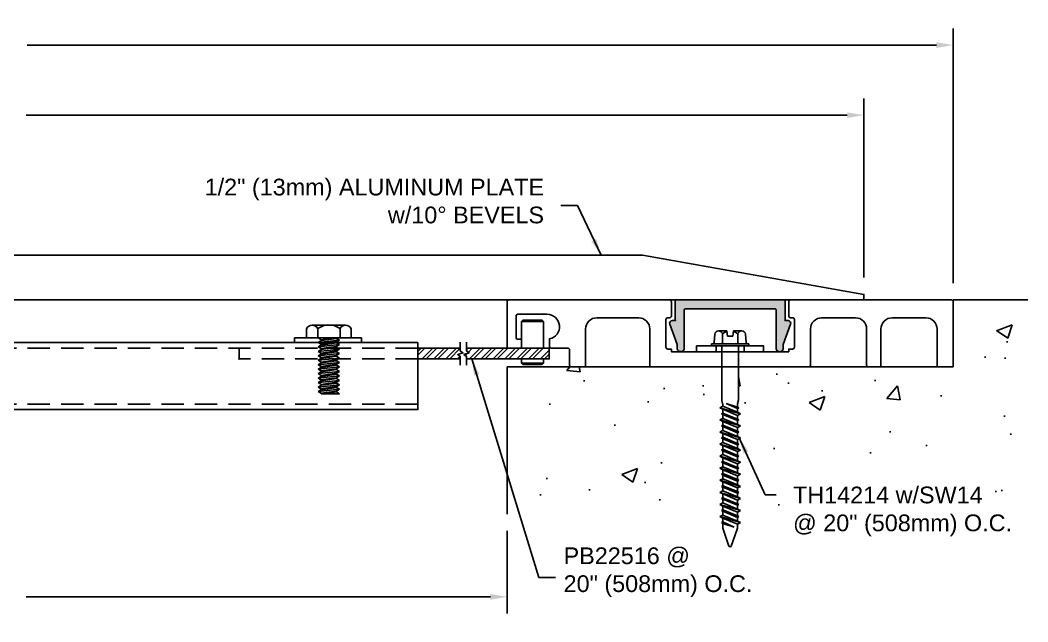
# Model space of a CAD drawing. Extents: x -5.8 to 49.4, y -1.9 to 6.6.
# Drawn here: x 8.29 to 19.58, y -1.87 to 4.87 of the extents above; entities that cross this region are included whole.
import ezdxf

# ---------------------------------------------------------------- set-up
doc = ezdxf.new("R2010")
doc.units = 0
doc.header["$MEASUREMENT"] = 0
doc.linetypes.add('HIDDEN', pattern=[0.375, 0.25, -0.125])
doc.layers.get('0').update_dxf_attribs({"linetype": 'CONTINUOUS'})
doc.layers.get('DEFPOINTS').update_dxf_attribs({"linetype": 'CONTINUOUS'})
for name, color, linetype in [('ANCHORS', 4, 'CONTINUOUS'), ('CONDITIONS', 1, 'CONTINUOUS'), ('DIMENSIONS', 3, 'CONTINUOUS'), ('FILLERS', 2, 'CONTINUOUS'), ('METALS', 7, 'CONTINUOUS'), ('TEXT', 2, 'CONTINUOUS')]:
    doc.layers.add(name, color=color, linetype=linetype)
doc.styles.add('ARIAL', font='ARIAL.TTF')
doc.dimstyles.new('ARIAL', dxfattribs={"dimtxt": 0.1875, "dimasz": 0.1875, "dimexe": 0.1875, "dimexo": 0.1875, "dimgap": 0.1875, "dimtad": 0, "dimtih": 1, "dimtoh": 1, "dimdec": 4, "dimzin": 0, "dimtxsty": 'ARIAL', "dimcen": 0.1875, "dimazin": 3, "dimtfac": 1, "dimtdec": 4, "dimtofl": 0, "dimtmove": 0, "dimatfit": 3, "dimtolj": 1, "dimtzin": 0})

# ---------------------------------------------------------------- blocks, each defined once
blk = doc.blocks.new('*D5')
at = {"layer": 'DEFPOINTS', "color": 0}
for p in [(1.744, -0.666), (13.744, -0.666), (13.744, -1.593)]:
    blk.add_point(p, dxfattribs=at)
at = {"layer": 'DIMENSIONS', "color": 0}
for p, q in [((1.744, -0.854), (1.744, -1.781)), ((13.744, -0.854), (13.744, -1.781)), ((1.932, -1.593), (7.134, -1.593)), ((13.557, -1.593), (8.355, -1.593))]:
    blk.add_line(p, q, dxfattribs=at)
for points in [[(1.932, -1.562), (1.932, -1.625), (1.744, -1.593)], [(13.557, -1.562), (13.557, -1.625), (13.744, -1.593)]]:
    blk.add_solid(points, dxfattribs=at)
at = {"layer": 'DIMENSIONS', "color": 0, "insert": (7.744, -1.593), "char_height": 0.1875, "attachment_point": 5, "style": 'ARIAL'}
blk.add_mtext("\\A1;1'\\P305mm", dxfattribs=at)
blk = doc.blocks.new('*D11')
at = {"layer": 'DEFPOINTS', "color": 0}
for p in [(17.744, 3.802), (-2.256, 1.795), (17.744, 1.795)]:
    blk.add_point(p, dxfattribs=at)
at = {"layer": 'DIMENSIONS', "color": 0}
for p, q in [((-2.256, 1.982), (-2.256, 3.99)), ((17.744, 1.982), (17.744, 3.99)), ((-2.068, 3.802), (7.134, 3.802)), ((17.557, 3.802), (8.355, 3.802))]:
    blk.add_line(p, q, dxfattribs=at)
for points in [[(-2.068, 3.833), (-2.068, 3.771), (-2.256, 3.802)], [(17.557, 3.833), (17.557, 3.771), (17.744, 3.802)]]:
    blk.add_solid(points, dxfattribs=at)
at = {"layer": 'DIMENSIONS', "color": 0, "insert": (7.744, 3.802), "char_height": 0.1875, "attachment_point": 5, "style": 'ARIAL'}
blk.add_mtext('\\A1;1\'-8"\\P508mm', dxfattribs=at)
blk = doc.blocks.new('HDFB1')
blk.add_lwpolyline([(-1.82, -18.863), (-1.82, -19.023, 0.414214), (-1.8, -19.043), (-1.778, -19.043, -0.414214), (-1.758, -19.063), (-1.758, -19.373, -0.414214), (-1.778, -19.393), (-1.82, -19.393), (-1.82, -19.423), (-3.135, -19.423), (-3.135, -19.393), (-3.178, -19.393, -0.414214), (-3.198, -19.373), (-3.198, -19.063, -0.414214), (-3.178, -19.043), (-3.155, -19.043, 0.414214), (-3.135, -19.023), (-3.135, -18.863, 0.414214), (-3.155, -18.843), (-4.958, -18.843, 0.414214), (-4.978, -18.863), (-4.978, -19.573, 0.414214), (-4.958, -19.593), (-4.818, -19.593, 0.414214), (-4.798, -19.573), (-4.798, -19.168, -0.414214), (-4.673, -19.043), (-4.293, -19.043, -0.414214), (-4.168, -19.168), (-4.168, -19.573, 0.414214), (-4.148, -19.593), (-4.028, -19.593, 0.414214), (-4.008, -19.573), (-4.008, -19.168, -0.414214), (-3.883, -19.043), (-3.503, -19.043, -0.414214), (-3.378, -19.168), (-3.378, -19.573, 0.414214), (-3.358, -19.593), (-1.598, -19.593, 0.414214), (-1.578, -19.573), (-1.578, -19.168, -0.414214), (-1.453, -19.043), (-0.983, -19.043, -0.414214), (-0.858, -19.168), (-0.858, -19.573, 0.414214), (-0.838, -19.593), (-0.698, -19.593, 0.414214), (-0.678, -19.573), (-0.678, -19.403, -0.414214), (-0.658, -19.383), (-0.473, -19.383, 0.414214), (-0.453, -19.363), (-0.453, -19.28, -0.905726), (-0.425, -19.003), (-0.098, -19.003, -0.414214), (-0.078, -19.023), (-0.078, -19.263, -0.414214), (-0.098, -19.283), (-0.138, -19.283), (-0.138, -19.383), (0.002, -19.383, 0.414214), (0.022, -19.363), (0.022, -18.863, 0.414214), (0.002, -18.843), (-1.8, -18.843, 0.414214)], format="xyb", close=True)
blk = doc.blocks.new('PEC')
blk.add_hatch(color=256).paths.add_polyline_path([(1.12, -0.1, -0.414214), (1.13, -0.11), (1.13, -0.535, 1.107244), (1.21, -0.537), (1.21, -0.499), (1.292, -0.272, 0.519158), (1.262, -0.23), (1.23, -0.23), (1.23, 0), (0, 0), (0, -0.231), (-0.034, -0.231, 0.519182), (-0.063, -0.272), (0.019, -0.499), (0.019, -0.54, 0.991525), (0.1, -0.541), (0.1, -0.11, -0.414214), (0.11, -0.1)])
blk.add_lwpolyline([(0.1, -0.539), (0.1, -0.11, -0.414214), (0.11, -0.1), (1.12, -0.1, -0.414214), (1.13, -0.11), (1.13, -0.535, 1.107244), (1.21, -0.537), (1.21, -0.499), (1.292, -0.272, 0.519158), (1.262, -0.23), (1.23, -0.23), (1.23, 0), (0, 0), (0, -0.231), (-0.034, -0.231, 0.519158), (-0.063, -0.272), (0.019, -0.499), (0.019, -0.54, 1.008547), (0.1, -0.539)], format="xyb")
at = {"color": 0, "linetype": 'BYBLOCK'}
for p in [(1.23, -0.23), (1.169, -0.58)]:
    blk.add_point(p, dxfattribs=at)
blk = doc.blocks.new('TH14214')
for p, q in [((-0.18, 0.039), (-0.172, 0.133)), ((-0.129, 0.17), (-0.036, 0.17)), ((-0.086, 0.025), (-0.086, 0.133)), ((-0.031, 0.11), (-0.036, 0.17)), ((0.031, 0.11), (0.036, 0.17)), ((0.036, 0.17), (0.129, 0.17)), ((0.086, 0.025), (0.086, 0.133)), ((0.18, 0.039), (0.172, 0.133)), ((-0.209, 0), (-0.209, 0.025)), ((-0.209, 0.025), (0.209, 0.025)), ((-0.209, 0), (0.209, 0)), ((-0.031, 0.11), (0.031, 0.11)), ((0.209, 0.025), (0.209, 0)), ((-0.093, -0.015), (-0.093, -0.597)), ((0.093, -0.015), (0.093, -0.597)), ((-0.098, -0.693), (0.043, -0.644)), ((-0.092, -0.61), (-0.084, -0.645)), ((-0.083, -0.684), (0.043, -0.644)), ((0.043, -0.644), (-0.083, -0.701)), ((-0.083, -0.658), (-0.083, -0.684)), ((0.083, -0.675), (-0.083, -0.743)), ((0.083, -0.658), (0.083, -0.675)), ((0.115, -0.693), (0.083, -0.675)), ((0.092, -0.61), (0.084, -0.645)), ((-0.115, -0.76), (0.115, -0.693)), ((-0.115, -0.76), (-0.083, -0.743)), ((-0.115, -0.76), (-0.083, -0.778)), ((-0.098, -0.693), (-0.083, -0.684)), ((-0.098, -0.693), (-0.083, -0.701)), ((-0.098, -0.828), (0.098, -0.76)), ((-0.083, -0.701), (-0.083, -0.743)), ((0.083, -0.71), (-0.083, -0.778)), ((-0.083, -0.82), (0.083, -0.752)), ((0.083, -0.769), (-0.083, -0.836)), ((-0.083, -0.778), (-0.083, -0.82)), ((0.115, -0.693), (0.083, -0.71)), ((0.083, -0.71), (0.083, -0.752)), ((0.098, -0.76), (0.083, -0.752)), ((0.098, -0.76), (0.083, -0.769)), ((0.083, -0.769), (0.083, -0.811)), ((-0.115, -0.896), (0.115, -0.828)), ((-0.115, -0.896), (-0.083, -0.879)), ((-0.115, -0.896), (-0.083, -0.913)), ((-0.098, -0.828), (-0.083, -0.82)), ((-0.098, -0.828), (-0.083, -0.836)), ((-0.098, -0.964), (0.098, -0.896)), ((0.083, -0.811), (-0.083, -0.879)), ((-0.083, -0.836), (-0.083, -0.879)), ((0.083, -0.845), (-0.083, -0.913)), ((-0.083, -0.955), (0.083, -0.888)), ((0.115, -0.828), (0.083, -0.811)), ((0.115, -0.828), (0.083, -0.845)), ((0.083, -0.845), (0.083, -0.888)), ((0.098, -0.896), (0.083, -0.888)), ((0.098, -0.896), (0.083, -0.904)), ((-0.115, -1.031), (0.115, -0.964)), ((-0.115, -1.031), (-0.083, -1.014)), ((-0.098, -0.964), (-0.083, -0.955)), ((-0.098, -0.964), (-0.083, -0.972)), ((0.083, -0.904), (-0.083, -0.972)), ((-0.083, -0.913), (-0.083, -0.955)), ((0.083, -0.946), (-0.083, -1.014)), ((-0.083, -0.972), (-0.083, -1.014)), ((0.083, -0.981), (-0.083, -1.048)), ((0.083, -0.904), (0.083, -0.946)), ((0.115, -0.964), (0.083, -0.946)), ((0.115, -0.964), (0.083, -0.981)), ((0.083, -0.981), (0.083, -1.023)), ((-0.115, -1.031), (-0.083, -1.048)), ((-0.115, -1.167), (0.115, -1.099)), ((-0.098, -1.099), (0.098, -1.031)), ((-0.098, -1.099), (-0.083, -1.091)), ((-0.098, -1.099), (-0.083, -1.107)), ((-0.083, -1.091), (0.083, -1.023)), ((0.083, -1.039), (-0.083, -1.107)), ((-0.083, -1.048), (-0.083, -1.091)), ((0.083, -1.082), (-0.083, -1.149)), ((-0.083, -1.107), (-0.083, -1.149)), ((0.083, -1.116), (-0.083, -1.184)), ((0.098, -1.031), (0.083, -1.023)), ((0.098, -1.031), (0.083, -1.039)), ((0.083, -1.039), (0.083, -1.082)), ((0.115, -1.099), (0.083, -1.082)), ((0.115, -1.099), (0.083, -1.116)), ((0.083, -1.116), (0.083, -1.158)), ((-0.115, -1.167), (-0.083, -1.149)), ((-0.115, -1.167), (-0.083, -1.184)), ((-0.115, -1.302), (0.115, -1.234)), ((-0.098, -1.234), (0.098, -1.167)), ((-0.098, -1.234), (-0.083, -1.226)), ((-0.098, -1.234), (-0.083, -1.243)), ((-0.083, -1.226), (0.083, -1.158)), ((0.083, -1.175), (-0.083, -1.243)), ((-0.083, -1.184), (-0.083, -1.226)), ((0.083, -1.217), (-0.083, -1.285)), ((0.098, -1.167), (0.083, -1.158)), ((0.098, -1.167), (0.083, -1.175)), ((0.083, -1.175), (0.083, -1.217)), ((0.115, -1.234), (0.083, -1.217)), ((0.115, -1.234), (0.083, -1.252)), ((-0.115, -1.302), (-0.083, -1.285)), ((-0.115, -1.302), (-0.083, -1.319)), ((-0.098, -1.37), (0.098, -1.302)), ((-0.083, -1.243), (-0.083, -1.285)), ((0.083, -1.252), (-0.083, -1.319)), ((-0.083, -1.362), (0.083, -1.294)), ((0.083, -1.31), (-0.083, -1.378)), ((-0.083, -1.319), (-0.083, -1.362)), ((0.083, -1.353), (-0.083, -1.42)), ((0.083, -1.252), (0.083, -1.294)), ((0.098, -1.302), (0.083, -1.294)), ((0.098, -1.302), (0.083, -1.31)), ((0.083, -1.31), (0.083, -1.353)), ((0.115, -1.37), (0.083, -1.353)), ((-0.115, -1.437), (0.115, -1.37)), ((-0.115, -1.437), (-0.083, -1.42)), ((-0.115, -1.437), (-0.083, -1.455)), ((-0.098, -1.37), (-0.083, -1.362)), ((-0.098, -1.37), (-0.083, -1.378)), ((-0.098, -1.505), (0.098, -1.437)), ((-0.083, -1.378), (-0.083, -1.42)), ((0.083, -1.387), (-0.083, -1.455)), ((-0.083, -1.497), (0.083, -1.429)), ((0.083, -1.446), (-0.083, -1.513)), ((-0.083, -1.455), (-0.083, -1.497)), ((0.115, -1.37), (0.083, -1.387)), ((0.083, -1.387), (0.083, -1.429)), ((0.098, -1.437), (0.083, -1.429)), ((0.098, -1.437), (0.083, -1.446)), ((0.083, -1.446), (0.083, -1.488)), ((-0.115, -1.573), (0.115, -1.505)), ((-0.115, -1.573), (-0.083, -1.556)), ((-0.115, -1.573), (-0.083, -1.59)), ((-0.098, -1.505), (-0.083, -1.497)), ((-0.098, -1.505), (-0.083, -1.513)), ((-0.098, -1.641), (0.098, -1.573)), ((0.083, -1.488), (-0.083, -1.556)), ((-0.083, -1.513), (-0.083, -1.556)), ((0.083, -1.522), (-0.083, -1.59)), ((-0.083, -1.632), (0.083, -1.565)), ((0.083, -1.581), (-0.083, -1.649)), ((0.115, -1.505), (0.083, -1.488)), ((0.115, -1.505), (0.083, -1.522)), ((0.083, -1.522), (0.083, -1.565)), ((0.098, -1.573), (0.083, -1.565)), ((0.098, -1.573), (0.083, -1.581)), ((0.083, -1.581), (0.083, -1.623)), ((-0.115, -1.708), (0.115, -1.641)), ((-0.115, -1.708), (-0.083, -1.691)), ((-0.098, -1.641), (-0.083, -1.632)), ((-0.098, -1.641), (-0.083, -1.649)), ((-0.083, -1.59), (-0.083, -1.632)), ((0.083, -1.623), (-0.083, -1.691)), ((-0.083, -1.649), (-0.083, -1.691)), ((0.083, -1.658), (-0.083, -1.726)), ((0.115, -1.641), (0.083, -1.623)), ((0.115, -1.641), (0.083, -1.658)), ((0.083, -1.658), (0.083, -1.7)), ((-0.115, -1.708), (-0.083, -1.726)), ((-0.115, -1.844), (0.115, -1.776)), ((-0.098, -1.776), (0.098, -1.708)), ((-0.098, -1.776), (-0.083, -1.768)), ((-0.098, -1.776), (-0.083, -1.784)), ((-0.083, -1.768), (0.083, -1.7)), ((0.083, -1.717), (-0.083, -1.784)), ((-0.083, -1.726), (-0.083, -1.768)), ((0.083, -1.759), (-0.083, -1.827)), ((-0.083, -1.784), (-0.083, -1.827)), ((0.083, -1.793), (-0.083, -1.861)), ((0.098, -1.708), (0.083, -1.7)), ((0.098, -1.708), (0.083, -1.717)), ((0.083, -1.717), (0.083, -1.759)), ((0.115, -1.776), (0.083, -1.759)), ((0.115, -1.776), (0.083, -1.793)), ((0.083, -1.793), (0.083, -1.836)), ((-0.115, -1.844), (-0.083, -1.827)), ((-0.115, -1.844), (-0.083, -1.861)), ((-0.115, -1.979), (0.115, -1.911)), ((-0.098, -1.911), (0.098, -1.844)), ((-0.098, -1.911), (-0.083, -1.903)), ((-0.098, -1.911), (-0.083, -1.92)), ((-0.083, -1.903), (0.083, -1.836)), ((0.083, -1.852), (-0.083, -1.92)), ((-0.083, -1.861), (-0.083, -1.903)), ((0.083, -1.894), (-0.083, -1.962)), ((-0.083, -1.92), (-0.083, -1.962)), ((0.098, -1.844), (0.083, -1.836)), ((0.098, -1.844), (0.083, -1.852)), ((0.083, -1.852), (0.083, -1.894)), ((0.115, -1.911), (0.083, -1.894)), ((0.115, -1.911), (0.083, -1.929)), ((-0.115, -1.979), (-0.083, -1.962)), ((-0.115, -1.979), (-0.083, -1.996)), ((0.083, -1.929), (-0.083, -1.996)), ((-0.083, -1.996), (-0.083, -2.031)), ((-0.045, -2.028), (0.083, -1.971)), ((-0.045, -2.028), (0.098, -1.979)), ((0.083, -1.987), (-0.045, -2.028)), ((0.083, -1.929), (0.083, -1.971)), ((0.098, -1.979), (0.083, -1.971)), ((0.098, -1.979), (0.083, -1.987)), ((0.083, -1.987), (0.083, -2.031)), ((-0.08, -2.051), (-0.013, -2.242)), ((0.08, -2.051), (0.013, -2.242))]:
    blk.add_line(p, q)
for centre, radius, start, end in [((-0.129, 0.126), 0.0436, 9.285, 170.715), ((0, 0.051), 0.119, 107.4215, 136.0407), ((0, 0.051), 0.119, 43.9593, 72.5785), ((0.129, 0.126), 0.0436, 9.285, 170.715), ((-0.195, 0.04), 0.015, 270, 355), ((0.195, 0.04), 0.015, 185, 270), ((-0.108, -0.015), 0.0147, 0, 90), ((0.108, -0.015), 0.0147, 90, 180), ((-0.031, -0.597), 0.062, 180, 191.9357), ((-0.145, -0.658), 0.062, 0, 11.9357), ((0.145, -0.658), 0.062, 168.0643, 180), ((0.031, -0.597), 0.062, 348.0643, 0), ((-0.021, -2.031), 0.062, 180, 199.3058), ((0.021, -2.031), 0.062, 340.6942, 0), ((0, -2.236), 0.0141, 204.1001, 335.8999)]:
    blk.add_arc(centre, radius, start, end)
blk = doc.blocks.new('SW14')
at = {"linetype": 'HIDDEN', "ltscale": 0.0625}
for p, q in [((7.127, 2.464), (7.192, 2.464)), ((7.127, 2.151), (7.192, 2.151))]:
    blk.add_line(p, q, dxfattribs=at)
blk.add_lwpolyline([(7.127, 1.932), (7.127, 2.682), (7.192, 2.682), (7.192, 1.932)], close=True)
blk = doc.blocks.new('*D12')
at = {"layer": 'DEFPOINTS', "color": 0}
for p in [(-3.236, 4.587), (-3.236, 1.732), (18.744, 1.732)]:
    blk.add_point(p, dxfattribs=at)
at = {"layer": 'DIMENSIONS', "color": 0}
for p, q in [((-3.236, 1.92), (-3.236, 4.774)), ((18.744, 1.92), (18.744, 4.774)), ((-3.048, 4.587), (7.144, 4.587)), ((18.557, 4.587), (8.365, 4.587))]:
    blk.add_line(p, q, dxfattribs=at)
for points in [[(-3.048, 4.618), (-3.048, 4.555), (-3.236, 4.587)], [(18.557, 4.618), (18.557, 4.555), (18.744, 4.587)]]:
    blk.add_solid(points, dxfattribs=at)
at = {"layer": 'DIMENSIONS', "color": 0, "insert": (7.754, 4.587), "char_height": 0.1875, "attachment_point": 5, "style": 'ARIAL'}
blk.add_mtext('\\A1;1\'-10"\\P559mm', dxfattribs=at)
blk = doc.blocks.new('PIN')
for p, q in [((-0.16, 0.17), (-0.145, 0.185)), ((-0.16, 0.17), (0.09, 0.17)), ((-0.16, 0.17), (-0.16, -0.128)), ((0.075, 0.185), (-0.145, 0.185)), ((0.075, 0.185), (0.09, 0.17)), ((0.09, 0.17), (0.09, -0.128)), ((0.09, -0.128), (-0.16, -0.128)), ((0.09, -0.248), (-0.16, -0.248)), ((-0.16, -0.248), (-0.16, -0.295)), ((-0.16, -0.295), (0.09, -0.295)), ((-0.16, -0.295), (-0.145, -0.31)), ((-0.145, -0.31), (0.075, -0.31)), ((0.09, -0.295), (0.075, -0.31)), ((0.09, -0.248), (0.09, -0.295))]:
    blk.add_line(p, q)
blk = doc.blocks.new('H1458S')
for p, q in [((-0.188, 0.144), (0.187, 0.144)), ((-0.25, 0.104), (-0.25, 0)), ((-0.25, 0), (0.25, 0)), ((-0.125, 0), (-0.125, 0.104)), ((-0.119, 0), (-0.085, -0.02)), ((-0.085, -0.02), (0.048, 0)), ((0.125, 0), (0.125, 0.104)), ((0.25, 0.104), (0.25, 0)), ((-0.119, -0.05), (0.119, -0.025)), ((-0.119, -0.05), (-0.085, -0.03)), ((-0.119, -0.05), (-0.085, -0.07)), ((-0.119, -0.1), (0.119, -0.075)), ((-0.119, -0.1), (-0.085, -0.08)), ((-0.119, -0.1), (-0.085, -0.12)), ((-0.085, -0.03), (0.085, -0.005)), ((-0.085, -0.02), (-0.085, -0.03)), ((-0.085, -0.07), (0.085, -0.045)), ((-0.085, -0.08), (0.085, -0.055)), ((-0.085, -0.07), (-0.085, -0.08)), ((-0.085, -0.12), (0.085, -0.095)), ((-0.085, -0.13), (0.085, -0.105)), ((0.094, 0), (0.085, -0.005)), ((0.119, -0.025), (0.085, -0.005)), ((0.119, -0.025), (0.085, -0.045)), ((0.085, -0.045), (0.085, -0.055)), ((0.119, -0.075), (0.085, -0.055)), ((0.119, -0.075), (0.085, -0.095)), ((0.085, -0.095), (0.085, -0.105)), ((0.119, -0.125), (0.085, -0.105)), ((-0.119, -0.15), (0.119, -0.125)), ((-0.119, -0.15), (-0.085, -0.13)), ((-0.119, -0.15), (-0.085, -0.17)), ((-0.119, -0.2), (0.119, -0.175)), ((-0.119, -0.2), (-0.085, -0.18)), ((-0.119, -0.2), (-0.085, -0.22)), ((-0.119, -0.25), (0.119, -0.225)), ((-0.085, -0.12), (-0.085, -0.13)), ((-0.085, -0.17), (0.085, -0.145)), ((-0.085, -0.18), (0.085, -0.155)), ((-0.085, -0.17), (-0.085, -0.18)), ((-0.085, -0.22), (0.085, -0.195)), ((-0.085, -0.23), (0.085, -0.205)), ((-0.085, -0.22), (-0.085, -0.23)), ((0.119, -0.125), (0.085, -0.145)), ((0.085, -0.145), (0.085, -0.155)), ((0.119, -0.175), (0.085, -0.155)), ((0.119, -0.175), (0.085, -0.195)), ((0.085, -0.195), (0.085, -0.205)), ((0.119, -0.225), (0.085, -0.205)), ((0.119, -0.225), (0.085, -0.245)), ((-0.119, -0.25), (-0.085, -0.23)), ((-0.119, -0.25), (-0.085, -0.27)), ((-0.119, -0.3), (0.119, -0.275)), ((-0.119, -0.3), (-0.085, -0.28)), ((-0.119, -0.3), (-0.085, -0.32)), ((-0.119, -0.35), (0.119, -0.325)), ((-0.119, -0.35), (-0.085, -0.33)), ((-0.085, -0.27), (0.085, -0.245)), ((-0.085, -0.28), (0.085, -0.255)), ((-0.085, -0.27), (-0.085, -0.28)), ((-0.085, -0.32), (0.085, -0.295)), ((-0.085, -0.33), (0.085, -0.305)), ((-0.085, -0.32), (-0.085, -0.33)), ((0.085, -0.245), (0.085, -0.255)), ((0.119, -0.275), (0.085, -0.255)), ((0.119, -0.275), (0.085, -0.295)), ((0.085, -0.295), (0.085, -0.305)), ((0.119, -0.325), (0.085, -0.305)), ((0.119, -0.325), (0.085, -0.345)), ((-0.119, -0.35), (-0.085, -0.37)), ((-0.119, -0.4), (0.119, -0.375)), ((-0.119, -0.4), (-0.085, -0.38)), ((-0.119, -0.4), (-0.085, -0.42)), ((-0.119, -0.45), (0.119, -0.425)), ((-0.119, -0.45), (-0.085, -0.43)), ((-0.119, -0.45), (-0.085, -0.47)), ((-0.085, -0.37), (0.085, -0.345)), ((-0.085, -0.38), (0.085, -0.355)), ((-0.085, -0.37), (-0.085, -0.38)), ((-0.085, -0.42), (0.085, -0.395)), ((-0.085, -0.43), (0.085, -0.405)), ((-0.085, -0.42), (-0.085, -0.43)), ((-0.085, -0.47), (0.085, -0.445)), ((0.085, -0.345), (0.085, -0.355)), ((0.119, -0.375), (0.085, -0.355)), ((0.119, -0.375), (0.085, -0.395)), ((0.085, -0.395), (0.085, -0.405)), ((0.119, -0.425), (0.085, -0.405)), ((0.119, -0.425), (0.085, -0.445)), ((0.085, -0.445), (0.085, -0.455)), ((-0.119, -0.5), (0.119, -0.475)), ((-0.119, -0.5), (-0.085, -0.48)), ((-0.119, -0.5), (-0.085, -0.52)), ((-0.119, -0.55), (0.119, -0.525)), ((-0.119, -0.55), (-0.085, -0.53)), ((-0.119, -0.55), (-0.085, -0.57)), ((-0.085, -0.48), (0.085, -0.455)), ((-0.085, -0.47), (-0.085, -0.48)), ((-0.085, -0.52), (0.085, -0.495)), ((-0.085, -0.53), (0.085, -0.505)), ((-0.085, -0.52), (-0.085, -0.53)), ((-0.085, -0.57), (0.085, -0.545)), ((-0.085, -0.58), (0.085, -0.555)), ((0.119, -0.475), (0.085, -0.455)), ((0.119, -0.475), (0.085, -0.495)), ((0.085, -0.495), (0.085, -0.505)), ((0.119, -0.525), (0.085, -0.505)), ((0.119, -0.525), (0.085, -0.545)), ((0.085, -0.545), (0.085, -0.555)), ((0.119, -0.575), (0.085, -0.555)), ((-0.119, -0.6), (0.119, -0.575)), ((-0.119, -0.6), (-0.085, -0.58)), ((-0.119, -0.6), (-0.085, -0.62)), ((-0.085, -0.57), (-0.085, -0.58)), ((-0.085, -0.62), (0.085, -0.595)), ((-0.085, -0.62), (-0.085, -0.625)), ((-0.085, -0.625), (0.119, -0.625)), ((-0.048, -0.625), (0.085, -0.605)), ((0.119, -0.575), (0.085, -0.595)), ((0.085, -0.595), (0.085, -0.605)), ((0.119, -0.625), (0.085, -0.605))]:
    blk.add_line(p, q)
for centre, radius, start, end in [((-0.188, 0.075), 0.0688, 24.7615, 155.2385), ((0, -0.071), 0.215, 54.5107, 125.4893), ((0.187, 0.075), 0.0688, 24.7615, 155.2385)]:
    blk.add_arc(centre, radius, start, end)
blk = doc.blocks.new('RIVNUT')
for p, q in [((-0.143, 0.381), (-0.143, -0.063)), ((-0.143, 0.381), (0.189, 0.381)), ((0.189, 0.381), (0.189, -0.063)), ((-0.143, -0.063), (0.189, -0.063)), ((-0.144, -0.119), (0.191, -0.119))]:
    blk.add_line(p, q)
for centre, start, end in [((-0.143, -0.091), 90, 267.037), ((0.189, -0.091), 272.963, 90)]:
    blk.add_arc(centre, 0.028, start, end)
blk = doc.blocks.new('PB20516')
h = blk.add_hatch()
h.set_pattern_fill('ANSI32', color=256, scale=0.25, style=0)
h.set_pattern_definition([(45, (-9.74899, -7.79053), (-0.0662913, 0.0662913), []), (45, (-9.7048, -7.79053), (-0.0662913, 0.0662913), [])])
h.paths.add_polyline_path([(-4.983, 1.258), (-4.983, 1.227), (-5.012, 1.208), (-4.954, 1.186), (-4.983, 1.167), (-4.983, 1.138), (-4.507, 1.138), (-4.507, 1.258)])
h.paths.add_polyline_path([(-5.98, 1.258), (-5.98, 1.138), (-5.053, 1.138), (-5.053, 1.167), (-5.024, 1.186), (-5.082, 1.208), (-5.053, 1.227), (-5.053, 1.258)])
h = blk.add_hatch()
h.set_pattern_fill('ANSI32', color=256, scale=0.25, style=0)
h.set_pattern_definition([(45, (-5.74899, -7.79053), (-0.06629126, 0.06629126), []), (45, (-5.7048, -7.79053), (-0.06629126, 0.06629126), [])])
h.paths.add_polyline_path([(6.965, 1.138), (6.965, 1.258), (6.038, 1.258), (6.038, 1.227), (6.067, 1.208), (6.009, 1.186), (6.038, 1.167), (6.038, 1.138)])
h.paths.add_polyline_path([(5.492, 1.258), (5.492, 1.138), (5.968, 1.138), (5.968, 1.167), (5.939, 1.186), (5.997, 1.208), (5.968, 1.227), (5.968, 1.258)])
at = {"linetype": 'HIDDEN'}
for p, q in [((-4.507, 1.258), (5.492, 1.258)), ((-2.503, 1.138), (-2.503, 1.258)), ((3.488, 1.138), (3.488, 1.258)), ((-4.507, 1.138), (-2.516, 1.138)), ((5.492, 1.138), (3.488, 1.138)), ((-4.507, 0.633), (5.492, 0.633))]:
    blk.add_line(p, q, dxfattribs=at)
blk.add_line((-4.507, 0.571), (5.492, 0.571))
for points in [[(-3.892, 1.321), (-3.892, 1.373), (-3.142, 1.373), (-3.142, 1.321)], [(4.11, 1.321), (4.11, 1.373), (4.86, 1.373), (4.86, 1.321)], [(5.492, 1.321), (-4.507, 1.321), (-4.507, 0.571), (5.492, 0.571)]]:
    blk.add_lwpolyline(points, close=True)
for points in [[(-5.053, 1.138), (-5.98, 1.138), (-5.98, 1.258), (-5.053, 1.258)], [(-5.053, 1.327), (-5.053, 1.227), (-5.082, 1.208), (-5.024, 1.186), (-5.053, 1.167), (-5.053, 1.067)], [(-4.983, 1.327), (-4.983, 1.227), (-5.012, 1.208), (-4.954, 1.186), (-4.983, 1.167), (-4.983, 1.067)], [(-4.983, 1.258), (-4.507, 1.258)], [(5.968, 1.258), (5.492, 1.258)], [(5.968, 1.327), (5.968, 1.227), (5.997, 1.208), (5.939, 1.186), (5.968, 1.167), (5.968, 1.067)], [(6.038, 1.327), (6.038, 1.227), (6.067, 1.208), (6.009, 1.186), (6.038, 1.167), (6.038, 1.067)], [(6.038, 1.138), (6.965, 1.138), (6.965, 1.258), (6.038, 1.258)], [(-4.507, 1.138), (-4.983, 1.138)], [(5.492, 1.138), (5.968, 1.138)]]:
    blk.add_lwpolyline(points)
at = {"linetype": 'BYBLOCK'}
for p in [(-4.507, 1.321), (-4.507, 0.57)]:
    blk.add_point(p, dxfattribs=at)
at = {"linetype": 'HIDDEN'}
blk.add_point((3.488, 1.138), dxfattribs=at)
at = {"xscale": -1}
blk.add_blockref('PIN', (-5.828, 1.386), dxfattribs=at)
for name, p in [('H1458S', (-3.507, 1.373)), ('H1458S', (4.495, 1.373)), ('PIN', (6.812, 1.386)), ('RIVNUT', (0.469, 0.634))]:
    blk.add_blockref(name, p)

msp = doc.modelspace()

# ---------------------------------------------------------------- hatches: boundary and pattern name
at = {"layer": 'CONDITIONS'}
h = msp.add_hatch(dxfattribs=at)
h.set_pattern_fill('AR-CONC', color=256, scale=0.25, style=0)
h.set_pattern_definition([(50, (4, 0), (1.79315, -0.15688), [0.1875, -2.0625]), (355, (4, 0), (-0.34688, 1.88048), [0.15, -1.65]), (100.451, (4.1494, -0.013), (1.44627, 1.7236), [0.15935, -1.75286]), (46.184, (4, 0.5), (2.6681, -0.4138), [0.28125, -3.09375]), (96.636, (4.2223, 0.4655), (2.33666, 2.4353), [0.23903, -2.6293]), (351.184, (4, 0.5), (2.33665, 2.4353), [0.225, -2.475]), (21, (4.25, 0.375), (1.49227, -1.00655), [0.1875, -2.0625]), (326, (4.25, 0.375), (0.60829, 1.81288), [0.15, -1.65]), (71.451, (4.3744, 0.2911), (2.10056, 0.80633), [0.15935, -1.75286]), (37.5, (4, 0), (0.0304, 0.832235), [0, -1.63, 0, -1.675, 0, -1.65625]), (7.5, (4, 0), (0.657674, 0.98603), [0, -0.955, 0, -1.5925, 0, -0.63125]), (327.5, (3.4425, 0), (1.334556, -0.056387), [0, -0.625, 0, -1.95, 0, -2.5875]), (317.5, (3.1925, 0), (1.457965, 0.25026), [0, -0.8125, 0, -1.295, 0, -1.8375])])
h.paths.add_polyline_path([(19.58102, 1.73221), (18.74429, 1.73221), (18.74429, 0.98221), (16.33729, 0.98221), (16.33729, 0.61984, -0.05212645), (16.33595, 0.60701), (16.32863, 0.57239, 0.05212645), (16.32729, 0.55957), (16.32729, 0.53272), (16.34255, 0.5245), (16.32729, 0.51629), (16.32729, 0.47403), (16.35929, 0.4568), (16.32729, 0.43956), (16.32729, 0.39731), (16.34255, 0.38909), (16.32729, 0.38087), (16.32729, 0.33861), (16.35929, 0.32138), (16.32729, 0.30415), (16.32729, 0.26189), (16.34255, 0.25367), (16.32729, 0.24545), (16.32729, 0.2032), (16.35929, 0.18596), (16.32729, 0.16873), (16.32729, 0.12647), (16.34255, 0.11825), (16.32729, 0.11004), (16.32729, 0.06778), (16.35929, 0.05055), (16.32729, 0.03331), (16.32729, -0.00894), (16.34255, -0.01716), (16.32729, -0.02538), (16.32729, -0.06764), (16.35929, -0.08487), (16.32729, -0.1021), (16.32729, -0.14436), (16.34255, -0.15258), (16.32729, -0.1608), (16.32729, -0.20305), (16.35929, -0.22029), (16.32729, -0.23752), (16.32729, -0.27978), (16.34255, -0.288), (16.32729, -0.29621), (16.32729, -0.33847), (16.35929, -0.3557), (16.32729, -0.37294), (16.32729, -0.41519), (16.34255, -0.42341), (16.32729, -0.43163), (16.32729, -0.47389), (16.35929, -0.49112), (16.32729, -0.50835), (16.32729, -0.55061), (16.34255, -0.55883), (16.32729, -0.56705), (16.32729, -0.6093), (16.35929, -0.62654), (16.32729, -0.64377), (16.32729, -0.66614), (16.94343, -0.66614), (16.94343, -0.28455), (19.12522, -0.28455), (19.12522, -0.66614), (19.58102, -0.66614)])
h.paths.add_polyline_path([(16.12929, 0.25367), (16.16129, 0.2709), (16.16129, 0.31316), (16.14603, 0.32138), (16.16129, 0.3296), (16.16129, 0.37185), (16.12929, 0.38909), (16.16129, 0.40632), (16.16129, 0.44858), (16.14603, 0.4568), (16.16129, 0.46501), (16.16129, 0.50727), (16.12929, 0.5245), (16.16129, 0.54174), (16.16129, 0.55957, 0.05212645), (16.15995, 0.57239), (16.15263, 0.60701, -0.05212645), (16.15129, 0.61984), (16.15129, 0.98221), (13.74429, 0.98221), (13.74429, -0.66614), (16.16129, -0.66614), (16.16129, -0.63475), (16.14603, -0.62654), (16.16129, -0.61832), (16.16129, -0.57606), (16.12929, -0.55883), (16.16129, -0.5416), (16.16129, -0.49934), (16.14603, -0.49112), (16.16129, -0.4829), (16.16129, -0.44065), (16.12929, -0.42341), (16.16129, -0.40618), (16.16129, -0.36392), (16.14603, -0.3557), (16.16129, -0.34749), (16.16129, -0.30523), (16.12929, -0.288), (16.16129, -0.27076), (16.16129, -0.2285), (16.14603, -0.22029), (16.16129, -0.21207), (16.16129, -0.16981), (16.12929, -0.15258), (16.16129, -0.13535), (16.16129, -0.09309), (16.14603, -0.08487), (16.16129, -0.07665), (16.16129, -0.0344), (16.12929, -0.01716), (16.16129, 0.00007), (16.16129, 0.04233), (16.14603, 0.05055), (16.16129, 0.05876), (16.16129, 0.10102), (16.12929, 0.11825), (16.16129, 0.13549), (16.16129, 0.17775), (16.14603, 0.18596), (16.16129, 0.19418), (16.16129, 0.23644)])

# ---------------------------------------------------------------- linework, layer by layer
for p, q in [((18.74429, 0.98221), (18.74429, 1.73221)), ((18.74429, 1.73221), (19.58102, 1.73221)), ((13.74429, 0.98221), (13.74429, -0.66614)), ((13.74429, 0.98221), (18.74429, 0.98221))]:
    msp.add_line(p, q, dxfattribs=at)
at = {"layer": 'METALS'}
msp.add_lwpolyline([(17.74429, 1.73221), (17.74429, 1.79471), (15.2631, 2.23221), (0.22547, 2.23221), (-2.25571, 1.79471), (-2.25571, 1.73221)], close=True, dxfattribs=at)

# ---------------------------------------------------------------- block references
at = {"layer": 'ANCHORS'}
msp.add_blockref('PB20516', (7.25196, -0.06619), dxfattribs=at)
at = {"layer": 'ANCHORS', "xscale": -1}
msp.add_blockref('TH14214', (16.24429, 1.21721), dxfattribs=at)
at = {"layer": 'ANCHORS', "xscale": -1, "rotation": 270}
msp.add_blockref('SW14', (13.9369, -5.97448), dxfattribs=at)
at = {"layer": 'FILLERS', "xscale": -1}
msp.add_blockref('PEC', (16.85929, 1.73221), dxfattribs=at)
at = {"layer": 'METALS', "xscale": -1}
msp.add_blockref('HDFB1', (13.76636, 20.57544), dxfattribs=at)

# ---------------------------------------------------------------- texts
at = {"layer": 'TEXT', "char_height": 0.1875, "style": 'ARIAL'}
for s, insert, attachment_point in [('1/2" (13mm) ALUMINUM PLATE\\Pw/10%%D BEVELS', (14.15835, 2.83913), 6), ('\\A1;TH14214 w/SW14\\P@ 20" (508mm) O.C.', (16.94904, -0.35826), 1), ('PB22516 @\\P20" (508mm) O.C.', (14.37759, -1.31737), 4)]:
    msp.add_mtext(s, dxfattribs=dict(at, insert=insert, attachment_point=attachment_point))

# ---------------------------------------------------------------- dimensions: what is measured, and where the dimension line sits
at = {"layer": 'DIMENSIONS'}
for base, p1, p2, text, picture, middle in [((-3.23571, 4.5865), (18.74429, 1.73221), (-3.23571, 1.73221), '<>\\P559mm', '*D12', (7.75429, 4.5865)), ((17.74429, 3.80219), (-2.25571, 1.79471), (17.74429, 1.79471), '<>\\P508mm', '*D11', (7.74429, 3.80219))]:
    dim = msp.add_linear_dim(base=base, p1=p1, p2=p2, text=text, dimstyle='ARIAL', dxfattribs=at)
    dim.commit()
    dim.dimension.update_dxf_attribs({"geometry": picture, "text_midpoint": middle, "dimtype": 160})
dim = msp.add_linear_dim(base=(13.74429, -1.59331), p1=(1.74429, -0.66614), p2=(13.74429, -0.66614), text='<>\\P305mm', dimstyle='ARIAL', dxfattribs=at)
dim.commit()
dim.dimension.update_dxf_attribs({"geometry": '*D5', "text_midpoint": (7.74429, -1.59331)})

# ---------------------------------------------------------------- leaders
at = {"layer": 'TEXT', "annotation_type": 0, "has_hookline": 1}
for points, override, hookline_direction, text_width in [([(14.79721, 2.23221), (14.53335, 2.78932), (14.34585, 2.78932)], {"dimgap": 0.1875, "dimtad": 0}, 1, 3.76189), ([(13.34872, 1.07221), (14.10009, -1.37612), (14.28759, -1.37612)], {"dimgap": 0.09, "dimtad": 0}, 0, 2.08578), ([(16.34329, 0.19458), (16.63654, -0.45201), (16.76154, -0.45201)], {"dimgap": 0.1875, "dimtad": 0}, 0, 2.41793)]:
    msp.add_leader(points, dimstyle='ARIAL', override=override, dxfattribs=dict(at, hookline_direction=hookline_direction, text_width=text_width))

doc.saveas('drawing.dxf')
